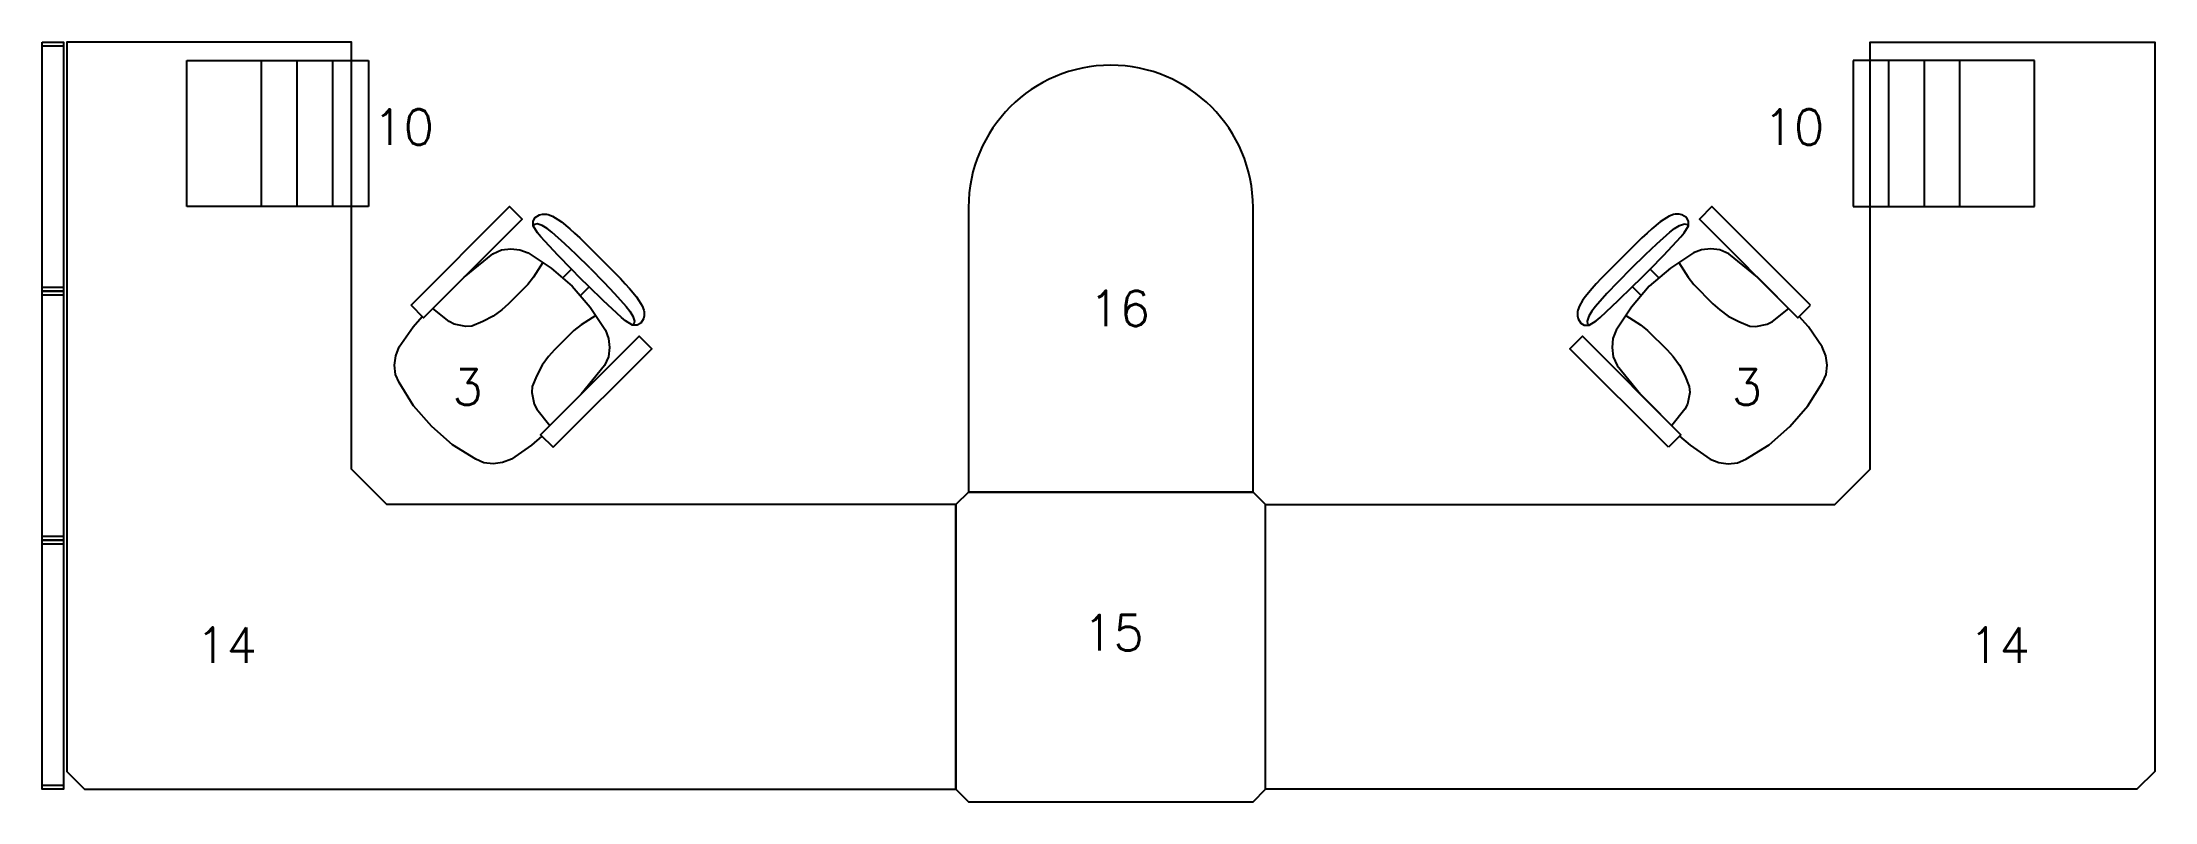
# Model space of a CAD drawing. Extents: x 1175.14 to 1181.08, y -8.74 to -6.6.
import ezdxf

# ---------------------------------------------------------------- set-up
doc = ezdxf.new("R2010")
doc.units = 0
doc.header["$LTSCALE"] = 0.5
doc.layers.get('0').update_dxf_attribs({"linetype": 'CONTINUOUS'})
doc.layers.add('ARQ-MOB', color=9, linetype='CONTINUOUS')
doc.styles.add('ROMANS', font='ROMANS.shx', dxfattribs={"height": 0.075})

# ---------------------------------------------------------------- blocks, each defined once
blk = doc.blocks.new('037010')
at = {"layer": 'ARQ-MOB', "color": 10}
for p, q in [((0.01, -0.03), (0.01, 0.03)), ((0.69, 0.03), (0.69, -0.03))]:
    blk.add_line(p, q, dxfattribs=at)
blk.add_lwpolyline([(0, -0.03), (0, 0.03), (0.7, 0.03), (0.7, -0.03)], close=True, dxfattribs=at)

msp = doc.modelspace()

# ---------------------------------------------------------------- linework, layer by layer
at = {"color": 0}
for p, q in [((1175.5501, -7.0628), (1175.5501, -6.6528)), ((1175.5501, -6.6528), (1176.0123, -6.6528)), ((1175.7601, -7.0628), (1175.7601, -6.6528)), ((1175.8601, -7.0628), (1175.8601, -6.6528)), ((1175.9601, -7.0628), (1175.9601, -6.6528)), ((1176.0123, -6.6528), (1176.0601, -6.6528)), ((1176.0601, -6.6528), (1176.0601, -7.0628)), ((1180.2351, -6.6528), (1180.2351, -7.0628)), ((1180.283, -6.6528), (1180.2351, -6.6528)), ((1180.7451, -6.6528), (1180.283, -6.6528)), ((1180.3351, -7.0628), (1180.3351, -6.6528)), ((1180.4351, -7.0628), (1180.4351, -6.6528)), ((1180.5351, -7.0628), (1180.5351, -6.6528)), ((1180.7451, -7.0628), (1180.7451, -6.6528)), ((1176.0123, -7.0628), (1175.5501, -7.0628)), ((1176.0601, -7.0628), (1176.0123, -7.0628)), ((1180.2351, -7.0628), (1180.283, -7.0628)), ((1180.283, -7.0628), (1180.7451, -7.0628)), ((1176.5272, -7.1135), (1176.5235, -7.1167)), ((1176.5348, -7.112), (1176.5272, -7.1135)), ((1176.5489, -7.1166), (1176.5348, -7.112)), ((1176.563, -7.1251), (1176.5489, -7.1166)), ((1176.5761, -7.1357), (1176.563, -7.1251)), ((1179.7191, -7.1357), (1179.7322, -7.1251)), ((1179.7322, -7.1251), (1179.7463, -7.1166)), ((1179.7463, -7.1166), (1179.7605, -7.112)), ((1179.7605, -7.112), (1179.768, -7.1135)), ((1179.768, -7.1135), (1179.7717, -7.1167)), ((1176.6123, -7.168), (1176.5761, -7.1357)), ((1176.6443, -7.1984), (1176.6123, -7.168)), ((1179.6509, -7.1984), (1179.6829, -7.168)), ((1179.6829, -7.168), (1179.7191, -7.1357)), ((1176.6067, -7.2642), (1176.632, -7.2389)), ((1176.6834, -7.237), (1176.6443, -7.1984)), ((1176.6834, -7.237), (1176.7219, -7.2761)), ((1179.6118, -7.237), (1179.5733, -7.2761)), ((1179.6118, -7.237), (1179.6509, -7.1984)), ((1179.6886, -7.2642), (1179.6632, -7.2389)), ((1176.6562, -7.3137), (1176.6815, -7.2884)), ((1176.7219, -7.2761), (1176.7524, -7.308)), ((1179.5733, -7.2761), (1179.5428, -7.308)), ((1179.6391, -7.3137), (1179.6137, -7.2884)), ((1176.7524, -7.308), (1176.7847, -7.3443)), ((1176.7847, -7.3443), (1176.7953, -7.3574)), ((1176.7953, -7.3574), (1176.8038, -7.3715)), ((1179.5, -7.3574), (1179.4914, -7.3715)), ((1179.5105, -7.3443), (1179.5, -7.3574)), ((1179.5428, -7.308), (1179.5105, -7.3443)), ((1176.8069, -7.3932), (1176.8037, -7.3969)), ((1176.8038, -7.3715), (1176.8084, -7.3856)), ((1176.8084, -7.3856), (1176.8069, -7.3932)), ((1179.4914, -7.3715), (1179.4869, -7.3856)), ((1179.4869, -7.3856), (1179.4884, -7.3932)), ((1179.4884, -7.3932), (1179.4915, -7.3969))]:
    msp.add_line(p, q, dxfattribs=at)
at = {"color": 0, "extrusion": (-0.707107, 0.707107, 0)}
msp.add_line((1176.7119, -7.2085, 0.9), (1176.7119, -7.2085), dxfattribs=at)
at = {"color": 0, "extrusion": (0.707107, -0.707107, 0)}
msp.add_line((1176.7119, -7.2085, 0.9), (1176.7119, -7.2085), dxfattribs=at)
at = {"color": 0, "extrusion": (0.707107, 0.707107, 0)}
msp.add_line((1179.5833, -7.2085, 0.9), (1179.5833, -7.2085), dxfattribs=at)
at = {"color": 0, "extrusion": (-0.707107, -0.707107, 0)}
msp.add_line((1179.5833, -7.2085, 0.9), (1179.5833, -7.2085), dxfattribs=at)
at = {"color": 0}
for points in [[(1175.2123, -7.8014), (1175.2123, -8.6514), (1175.2623, -8.7014), (1176.1123, -8.7014), (1177.7123, -8.7014), (1177.7123, -7.9014), (1176.1123, -7.9014), (1176.0123, -7.8014), (1176.0123, -6.6014), (1175.2123, -6.6014)], [(1178.583, -8.7014), (1178.583, -7.9014), (1180.183, -7.9014), (1180.283, -7.8014), (1180.283, -6.6014), (1181.083, -6.6014), (1181.083, -7.8014), (1181.083, -8.6514), (1181.033, -8.7014), (1180.183, -8.7014)], [(1176.1802, -7.3407), (1176.4573, -7.0635), (1176.4927, -7.0989), (1176.2155, -7.3761)], [(1180.1151, -7.3407), (1179.8379, -7.0635), (1179.8025, -7.0989), (1180.0797, -7.3761)], [(1176.6561, -7.2643), (1176.6318, -7.2399), (1176.593, -7.1997), (1176.5448, -7.1487), (1176.5358, -7.1374), (1176.5235, -7.1177), (1176.5235, -7.1041), (1176.5291, -7.0942), (1176.5415, -7.0868), (1176.5496, -7.085), (1176.5609, -7.085), (1176.5656, -7.0859), (1176.5779, -7.0907), (1176.593, -7.0995), (1176.6029, -7.1067), (1176.6264, -7.1259), (1176.6395, -7.1379), (1176.6544, -7.1516), (1176.7119, -7.2085), (1176.7688, -7.266), (1176.7825, -7.2809), (1176.7945, -7.294), (1176.8137, -7.3175), (1176.8208, -7.3273), (1176.8296, -7.3425), (1176.8345, -7.3547), (1176.8354, -7.3595), (1176.8354, -7.3707), (1176.8336, -7.3789), (1176.8262, -7.3913), (1176.8163, -7.3969), (1176.8027, -7.3969), (1176.783, -7.3846), (1176.7717, -7.3756), (1176.7206, -7.3274), (1176.6805, -7.2886)], [(1179.6391, -7.2643), (1179.6635, -7.2399), (1179.7022, -7.1997), (1179.7504, -7.1487), (1179.7594, -7.1374), (1179.7717, -7.1177), (1179.7717, -7.1041), (1179.7661, -7.0942), (1179.7537, -7.0868), (1179.7456, -7.085), (1179.7343, -7.085), (1179.7296, -7.0859), (1179.7173, -7.0907), (1179.7022, -7.0995), (1179.6923, -7.1067), (1179.6689, -7.1259), (1179.6557, -7.1379), (1179.6408, -7.1516), (1179.5833, -7.2085), (1179.5264, -7.266), (1179.5127, -7.2809), (1179.5007, -7.294), (1179.4815, -7.3175), (1179.4744, -7.3273), (1179.4656, -7.3425), (1179.4607, -7.3547), (1179.4598, -7.3595), (1179.4598, -7.3707), (1179.4616, -7.3789), (1179.469, -7.3913), (1179.479, -7.3969), (1179.4925, -7.3969), (1179.5122, -7.3846), (1179.5235, -7.3756), (1179.5746, -7.3274), (1179.6147, -7.2886)], [(1176.6334, -7.287), (1176.6839, -7.3464), (1176.727, -7.4108), (1176.7356, -7.4342), (1176.7381, -7.4596), (1176.7352, -7.4855), (1176.7242, -7.5105), (1176.6581, -7.5911), (1176.5443, -7.7049), (1176.5482, -7.7088), (1176.5184, -7.7343), (1176.4622, -7.7732), (1176.4376, -7.7831), (1176.4114, -7.7871), (1176.3852, -7.7839), (1176.3622, -7.774), (1176.2965, -7.733), (1176.2382, -7.6822), (1176.1874, -7.6238), (1176.1464, -7.5582), (1176.1365, -7.5352), (1176.1332, -7.509), (1176.1373, -7.4827), (1176.1472, -7.4581), (1176.1861, -7.402), (1176.2116, -7.3722), (1176.2155, -7.3761), (1176.3293, -7.2623), (1176.4099, -7.1962), (1176.4349, -7.1851), (1176.4608, -7.1823), (1176.4862, -7.1848), (1176.5096, -7.1934), (1176.574, -7.2365)], [(1179.6618, -7.287), (1179.6113, -7.3464), (1179.5682, -7.4108), (1179.5596, -7.4342), (1179.5571, -7.4596), (1179.56, -7.4855), (1179.571, -7.5105), (1179.6371, -7.5911), (1179.7509, -7.7049), (1179.747, -7.7088), (1179.7768, -7.7343), (1179.833, -7.7732), (1179.8576, -7.7831), (1179.8838, -7.7871), (1179.9101, -7.7839), (1179.933, -7.774), (1179.9987, -7.733), (1180.057, -7.6822), (1180.1078, -7.6238), (1180.1488, -7.5582), (1180.1587, -7.5352), (1180.162, -7.509), (1180.1579, -7.4827), (1180.1481, -7.4581), (1180.1091, -7.402), (1180.0836, -7.3722), (1180.0797, -7.3761), (1179.9659, -7.2623), (1179.8853, -7.1962), (1179.8603, -7.1851), (1179.8345, -7.1823), (1179.809, -7.1848), (1179.7857, -7.1934), (1179.7212, -7.2365)], [(1176.5797, -7.7402), (1176.8569, -7.4631), (1176.8215, -7.4277), (1176.5443, -7.7049)], [(1179.7155, -7.7402), (1179.4384, -7.4631), (1179.4737, -7.4277), (1179.7509, -7.7049)], [(1177.7476, -8.7368), (1178.5476, -8.7368), (1178.583, -8.7014), (1178.583, -7.9014), (1178.5476, -7.8661), (1177.7476, -7.8661), (1177.7123, -7.9014), (1177.7123, -8.7014)]]:
    msp.add_lwpolyline(points, close=True, dxfattribs=at)
msp.add_lwpolyline([(1178.5476, -7.8661), (1178.5476, -7.0661, 1), (1177.7476, -7.0661), (1177.7476, -7.8661)], format="xyb", close=True, dxfattribs=at)
msp.add_lwpolyline([(1178.5476, -7.8661), (1178.5476, -7.0661, 1), (1177.7476, -7.0661), (1177.7476, -7.8661)], format="xyb", close=True, dxfattribs=at)
for points in [[(1176.5507, -7.2209), (1176.5244, -7.2621), (1176.5086, -7.2822), (1176.4545, -7.3369), (1176.4355, -7.3538), (1176.4114, -7.3714), (1176.3816, -7.387), (1176.3512, -7.3994), (1176.3343, -7.401), (1176.3018, -7.3944), (1176.2873, -7.3867), (1176.2414, -7.3502)], [(1179.7445, -7.2209), (1179.7708, -7.2621), (1179.7866, -7.2822), (1179.8407, -7.3369), (1179.8597, -7.3538), (1179.8838, -7.3714), (1179.9136, -7.387), (1179.944, -7.3994), (1179.9609, -7.401), (1179.9934, -7.3944), (1180.008, -7.3867), (1180.0538, -7.3502)], [(1176.6995, -7.3697), (1176.6582, -7.396), (1176.6382, -7.4118), (1176.5835, -7.4659), (1176.5666, -7.4849), (1176.5489, -7.509), (1176.5334, -7.5388), (1176.521, -7.5692), (1176.5194, -7.5861), (1176.526, -7.6186), (1176.5337, -7.6331), (1176.5702, -7.679)], [(1179.5958, -7.3697), (1179.637, -7.396), (1179.657, -7.4118), (1179.7117, -7.4659), (1179.7286, -7.4849), (1179.7463, -7.509), (1179.7618, -7.5388), (1179.7742, -7.5692), (1179.7758, -7.5861), (1179.7692, -7.6186), (1179.7615, -7.6331), (1179.725, -7.679)]]:
    msp.add_lwpolyline(points, dxfattribs=at)

# ---------------------------------------------------------------- block references
at = {"color": 0, "rotation": 270}
for p in [(1175.1732, -6.6014), (1175.1732, -7.3014), (1175.1732, -8.0014)]:
    msp.add_blockref('037010', p, dxfattribs=at)

# ---------------------------------------------------------------- texts
at = {"color": 0, "style": 'ROMANS'}
for s, p in [('10', (1176.0733, -6.89)), ('10', (1179.9823, -6.89)), ('16', (1178.0868, -7.3999)), ('3', (1176.2964, -7.6209)), ('3', (1179.8934, -7.6209)), ('14', (1175.5754, -8.3466)), ('15', (1178.0692, -8.3114)), ('14', (1180.5603, -8.3466))]:
    msp.add_text(s, height=0.1, dxfattribs=at).set_placement(p)

doc.saveas('drawing.dxf')
